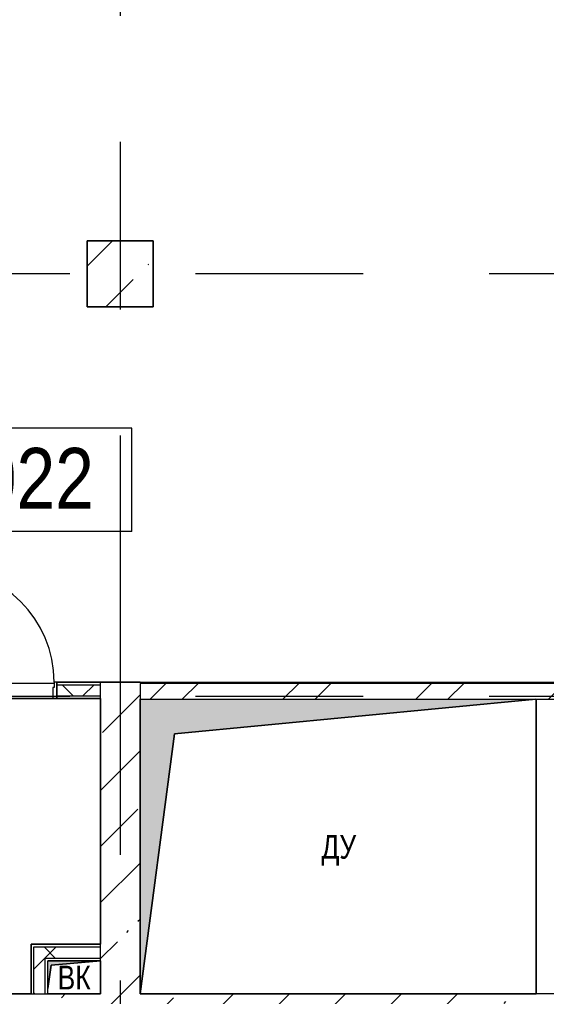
# Model space of a CAD drawing. Header units: millimetres. Extents: x 48966 to 155647, y -43515 to 26217.
# Drawn here: x 122169 to 126158, y 6247 to 13643 of the extents above; entities that cross this region are included whole.
import ezdxf

# ---------------------------------------------------------------- set-up
doc = ezdxf.new("R2010")
doc.units = ezdxf.units.MM
doc.linetypes.add('IMPORT-01 Штриховая _2 мм_', pattern=[600, 400, -200])
doc.linetypes.add('Осевые', pattern=[6350, 1270, -952.5, 3175, -952.5])
for name, color, linetype, lineweight in [('_Разделитель помещений_', 7, 'IMPORT-01 Штриховая _2 мм_', 9), ('Двери', 7, 'Continuous', 9), ('Каркас_Импост', 7, 'Continuous', 9), ('Контуры', 7, 'Continuous', 9), ('Марки помещений', 7, 'Continuous', 9), ('Обобщенные модели', 7, 'Continuous', 9), ('Обобщенные модели-1', 7, 'Continuous', 18), ('Общие ребра', 7, 'Continuous', 9), ('Оси-2', 7, 'Осевые', 9), ('Панель', 7, 'Continuous', 9), ('Перекрытия', 7, 'Continuous', 9), ('Стены-1', 7, 'Continuous', 18), ('Типовые аннотации', 7, 'Continuous', 9), ('Штриховка разреза-1', 7, 'Continuous', 9), ('Элементы узлов', 7, 'Continuous', 9), ('Элементы узлов-1', 7, 'Continuous', 5)]:
    doc.layers.add(name, color=color, linetype=linetype, lineweight=lineweight)
doc.layers.add('Обобщенные модели-2', color=7, linetype='Continuous', lineweight=9, true_color=0xffbc79)
doc.styles.add('Arial', font='Arial.ttf', dxfattribs={"width": 0.8, "height": 180})
doc.styles.add('Arial Narrow_1', font='Arial Narrow.ttf', dxfattribs={"height": 460})
pattern_1 = [(45, (0, 0), (-212.132, 212.132), []), (135, (0, 0), (-212.132, -212.132), [])]
pattern_2 = [(45, (0, 0), (-424.264, 424.264), [600, -100, 20, -100]), (45, (0, 424), (-424.264, 424.264), [])]

# ---------------------------------------------------------------- blocks, each defined once
blk = doc.blocks.new('Обобщенные модели 2 - Обобщенные модели 2-1035725-План 5-го этажа на отм_ _12_600')
at = {"layer": 'Обобщенные модели'}
h = blk.add_hatch(dxfattribs=at)
h.set_pattern_fill('FP_1', color=256, style=0, pattern_type=2)
h.set_pattern_definition([(45, (0, 0), (168.3798, 617.3926), [793.75, -158.75, 6.706, -152.044])])
h.paths.add_polyline_path([(123181.6, 11467.1), (123181.6, 11967.1), (122681.6, 11967.1), (122681.6, 11467.1)], flags=0)
at = {"layer": 'Обобщенные модели-1'}
for p, q in [((123181.6, 11967.1), (122681.6, 11967.1)), ((122681.6, 11967.1), (122681.6, 11467.1)), ((123181.6, 11467.1), (123181.6, 11967.1)), ((122681.6, 11467.1), (123181.6, 11467.1))]:
    blk.add_line(p, q, dxfattribs=at)
blk = doc.blocks.new('Обвязочная балка 1 - Обвязочная балка 1-1451838-План 5-го этажа на отм_ _12_600')
at = {"layer": 'Обобщенные модели'}
for radius, start in [(12629, 360), (12599.1, 0)]:
    blk.add_arc((116781.7, 11567.1), radius, start, 90, dxfattribs=at)
at = {"layer": 'Обобщенные модели-1'}
for radius, start in [(12639.9, 360), (12635.9, 0), (12593.9, 360), (12589.9, 0)]:
    blk.add_arc((116781.7, 11567.1), radius, start, 90, dxfattribs=at)
blk = doc.blocks.new('170_ОтверстиеПрямоугольноеВертикальное - 170_ОтверстиеПрямоугольноеВертикальное-5689254-План 5-го этажа на отм_ _12_600')
at = {"layer": 'Обобщенные модели'}
for p, q in [((-1500, -1115), (-1500, 1115)), ((1500, 1114.7), (1500, -1115)), ((1500, -1115), (-1500, -1115))]:
    blk.add_line(p, q, dxfattribs=at)
blk = doc.blocks.new('170_ОтверстиеПрямоугольноеВертикальное - 170_ОтверстиеПрямоугольноеВертикальное-5689284-План 5-го этажа на отм_ _12_600')
at = {"layer": 'Обобщенные модели'}
for p, q in [((-196.8, 124.9), (202.8, 124.9)), ((202.8, 124.9), (202.8, -124.9)), ((202.8, -124.9), (-202.8, -124.9))]:
    blk.add_line(p, q, dxfattribs=at)
blk = doc.blocks.new('Дверь - Однопольная - ДВ11_21х9-6240646-План 5-го этажа на отм_ _12_600')
at = {"layer": 'Двери'}
for p, q in [((-389, 920.5), (-429, 920.5)), ((-429, 920.5), (-429, 62.5)), ((-389, 62.5), (-389, 920.5)), ((-429, 62.5), (-389, 62.5))]:
    blk.add_line(p, q, dxfattribs=at)
blk.add_arc((-429, 62.5), 858, 360, 90, dxfattribs=at)
at = {"layer": 'Каркас_Импост'}
for p, q in [((-430, 62.5), (-450, 62.5)), ((-450, 62.5), (-450, -62.5)), ((-430, 22.5), (-430, 62.5)), ((-420, 22.5), (-430, 22.5)), ((-420, -62.5), (-420, 22.5)), ((430, 22.5), (420, 22.5)), ((420, 22.5), (420, -62.5)), ((450, 62.5), (430, 62.5)), ((430, 62.5), (430, 22.5)), ((450, -62.5), (450, 62.5)), ((-450, -62.5), (-420, -62.5)), ((420, -62.5), (450, -62.5))]:
    blk.add_line(p, q, dxfattribs=at)
at = {"layer": 'Панель'}
for p, q in [((-429, 920.5), (-389, 920.5)), ((-429, 62.5), (-429, 920.5)), ((-389, 920.5), (-389, 62.5)), ((-389, 62.5), (-429, 62.5))]:
    blk.add_line(p, q, dxfattribs=at)
blk = doc.blocks.new('Марка помещения_Р - Марка помещения-4575829-План 5-го этажа на отм_ _12_600')
at = {"layer": 'Марки помещений'}
for p, q in [((-4.79375, -1.95625), (-4.79375, 1.95625)), ((4.79375, 1.95625), (-4.79375, 1.95625)), ((4.79375, -1.95625), (4.79375, 1.95625)), ((4.79375, -1.95625), (-4.79375, -1.95625))]:
    blk.add_line(p, q, dxfattribs=at)

msp = doc.modelspace()

# ---------------------------------------------------------------- hatches: boundary and pattern name
at = {"layer": 'Штриховка разреза-1'}
h = msp.add_hatch(dxfattribs=at)
h.set_pattern_fill('FP_3', color=256, style=0, pattern_type=2)
h.set_pattern_definition(pattern_1)
h.paths.add_polyline_path([(122781.6, 8522.1), (122781.6, 8607.1), (122451.8, 8607.1), (122451.8, 8522.1)], flags=0)
h.paths.add_polyline_path([(119457, 8522.1), (119457, 8607.1), (117561.6, 8607.1), (117561.6, 8522.1), (119357, 8522.1)], flags=0)
h.paths.add_polyline_path([(121551.8, 8522.1), (121551.8, 8607.1), (120357, 8607.1), (120357, 8522.1), (121202, 8522.1)], flags=0)
h.paths.add_polyline_path([(116556.5, 8522.1), (116661.6, 8522.1), (116661.6, 8607.1), (116431.6, 8607.1), (116431.6, 8522.1)], flags=0)
h = msp.add_hatch(dxfattribs=at)
h.set_pattern_fill('FP_2', color=256, style=0, pattern_type=2)
h.set_pattern_definition(pattern_2)
h.paths.add_polyline_path([(123081.6, 6267.1), (123081.6, 8627.1), (122781.6, 8627.1), (122781.6, 6267.1)], flags=0)
h = msp.add_hatch(dxfattribs=at)
h.set_pattern_fill('FP_4', color=256, style=0, pattern_type=2)
h.set_pattern_definition([(45, (0, 0), (-502.8943, 502.8943), []), (45, (0, 762), (-502.8943, 502.8943), [])])
h.paths.add_polyline_path([(128781.6, 8496.8), (128781.6, 8616.8), (123081.6, 8616.8), (123081.6, 8496.8), (128217.5, 8496.8)], flags=0)
h = msp.add_hatch(dxfattribs=at)
h.set_pattern_fill('FP_3', color=256, style=0, pattern_type=2)
h.set_pattern_definition(pattern_1)
h.paths.add_polyline_path([(122781.6, 6537.1), (122781.6, 6622.1), (122277, 6622.1), (122277, 6537.1), (122387, 6537.1)], flags=0)
h = msp.add_hatch(dxfattribs=at)
h.set_pattern_fill('FP_3', color=256, style=0, pattern_type=2)
h.set_pattern_definition(pattern_1)
h.paths.add_polyline_path([(122362, 6267.1), (122362, 6537.1), (122277, 6537.1), (122277, 6267.1)], flags=0)
h = msp.add_hatch(dxfattribs=at)
h.set_pattern_fill('FP_2', color=256, style=0, pattern_type=2)
h.set_pattern_definition(pattern_2)
h.paths.add_polyline_path([(128217.5, 5967.1), (128781.6, 5967.1), (128781.6, 6267.1), (112591.6, 6267.1), (112591.6, 5967.1), (124885.8, 5967.1)], flags=0)
h.paths.add_polyline_path([(111558.9, 5967.1), (111691.6, 5967.1), (111691.6, 6267.1), (110231.6, 6267.1), (110231.6, 5967.1), (110481.6, 5967.1)], flags=0)
at = {"layer": 'Элементы узлов-1'}
for points in [[(123081.6, 6267.1), (123343.1, 8235.6), (126078.3, 8496.8), (123081.6, 8496.8), (123081.6, 6517.1)], [(122382, 6306.8), (122408.8, 6484.2), (122781.6, 6517), (122382, 6517), (122382, 6511)]]:
    msp.add_hatch(color=256, dxfattribs=at).paths.add_polyline_path(points, flags=0)

# ---------------------------------------------------------------- linework, layer by layer
at = {"layer": '_Разделитель помещений_'}
for p, q in [((122431.8, 8616.8), (121571.8, 8616.8)), ((128781.3, 8616.8), (123081.6, 8616.8))]:
    msp.add_line(p, q, dxfattribs=at)
at = {"layer": 'Контуры'}
for p, q in [((122781.6, 6267.1), (122781.6, 6517.1)), ((122382, 6267.1), (122781.6, 6267.1))]:
    msp.add_line(p, q, dxfattribs=at)
at = {"layer": 'Обобщенные модели-2'}
for p, q in [((123081.6, 8497), (123081.6, 6267.1)), ((122781.6, 6517), (122382, 6517)), ((122781.6, 6267.1), (122781.6, 6517)), ((122382, 6267.1), (122781.6, 6267.1)), ((123081.6, 6267.1), (125961.6, 6267.1))]:
    msp.add_line(p, q, dxfattribs=at)
at = {"layer": 'Общие ребра'}
for p, q in [((122781.6, 8627.1), (122451.8, 8627.1)), ((122451.8, 8607.1), (122781.6, 8607.1)), ((122781.6, 8607.1), (122781.6, 8627.1)), ((123081.6, 8627.1), (122781.6, 8627.1)), ((122781.6, 8522.1), (122781.6, 8607.1)), ((123081.6, 8621.8), (123081.6, 8627.1)), ((123081.6, 8616.8), (123081.6, 8496.8)), ((122451.8, 8522.1), (122781.6, 8522.1)), ((122781.6, 8502.1), (122781.6, 8522.1)), ((122451.8, 8502.1), (122779.6, 8502.1)), ((122277, 6622.1), (122781.6, 6622.1)), ((122277, 6537.1), (122277, 6622.1)), ((122781.6, 6622.1), (122781.6, 6642.1)), ((122781.6, 6537.1), (122781.6, 6622.1)), ((122277, 6517.1), (122277, 6537.1)), ((122277, 6267.1), (122277, 6517.1)), ((122362, 6537.1), (122781.6, 6537.1)), ((122362, 6517.1), (122362, 6537.1)), ((122362, 6267.1), (122362, 6517.1)), ((122781.6, 6517.1), (122781.6, 6537.1)), ((122257, 6267.1), (122277, 6267.1)), ((122277, 6267.1), (122362, 6267.1)), ((122362, 6267.1), (122382, 6267.1))]:
    msp.add_line(p, q, dxfattribs=at)
at = {"layer": 'Оси-2'}
for p, q in [((122931.6, 25417.1), (122931.6, -41737.8)), ((150171.6, 11717.1), (50565.6, 11717.1)), ((150171.6, 8517.1), (50565.6, 8517.1))]:
    msp.add_line(p, q, dxfattribs=at)
at = {"layer": 'Перекрытия'}
for p, q in [((122681.6, 11467.1), (122681.6, 11967.1)), ((122681.6, 11967.1), (123181.6, 11967.1)), ((123181.6, 11967.1), (123181.6, 11467.1)), ((123181.6, 11467.1), (122681.6, 11467.1)), ((122451.8, 8502.1), (122451.8, 8627.1)), ((122451.8, 8627.1), (128781.6, 8627.1)), ((122781.6, 8502.1), (121222, 8502.1)), ((121554, 8502.1), (122451.8, 8502.1)), ((122781.6, 6642.1), (122781.6, 8502.1)), ((122257, 6267.1), (122257, 6642.1)), ((122257, 6642.1), (122781.6, 6642.1)), ((122382, 6517.1), (122781.6, 6517.1)), ((121222, 6267.1), (122257, 6267.1)), ((122781.6, 6267.1), (122382, 6267.1))]:
    msp.add_line(p, q, dxfattribs=at)
at = {"layer": 'Стены-1'}
for p, q in [((122451.8, 8627.1), (122451.8, 8502.1)), ((128781.6, 8616.8), (123081.6, 8616.8)), ((122779.6, 8502.1), (122781.6, 8502.1)), ((122781.6, 8502.1), (122781.6, 6642.1)), ((123081.6, 8496.8), (128781.6, 8496.8)), ((123081.6, 6267.1), (123081.6, 8496.8)), ((122781.6, 6642.1), (122257, 6642.1)), ((122257, 6642.1), (122257, 6622.1)), ((122257, 6622.1), (122257, 6517.1)), ((122257, 6517.1), (122257, 6267.1)), ((122382, 6517.1), (122781.6, 6517.1)), ((122382, 6267.1), (122382, 6517.1)), ((122781.6, 6517.1), (122781.6, 6267.1)), ((122257, 6267.1), (121222, 6267.1)), ((122781.6, 6267.1), (122382, 6267.1)), ((126303.7, 6267.1), (123081.6, 6267.1))]:
    msp.add_line(p, q, dxfattribs=at)
at = {"layer": 'Элементы узлов'}
for p, q in [((123081.6, 8497.1), (123081.6, 6267.1)), ((126078.3, 8496.8), (123343.1, 8235.6)), ((123343.1, 8235.6), (126078.3, 8496.8)), ((126081.6, 6267.1), (126081.6, 8496.8)), ((123343.1, 8235.6), (123081.6, 6267.1)), ((123081.6, 6267.1), (123343.1, 8235.6)), ((122781.6, 6517), (122382, 6517)), ((122781.6, 6517), (122408.8, 6484.2)), ((122408.8, 6484.2), (122781.6, 6517)), ((122781.6, 6267.1), (122781.6, 6517)), ((122408.8, 6484.2), (122382, 6306.8)), ((122382, 6306.8), (122408.8, 6484.2)), ((122376, 6267.1), (122781.6, 6267.1)), ((123081.6, 6267.1), (126081.6, 6267.1))]:
    msp.add_line(p, q, dxfattribs=at)

# ---------------------------------------------------------------- block references
at = {"layer": 'Двери'}
msp.add_blockref('Дверь - Однопольная - ДВ11_21х9-6240646-План 5-го этажа на отм_ _12_600', (122001.8, 8564.6), dxfattribs=at)
at = {"layer": 'Марки помещений', "xscale": 199.9999999999999, "yscale": 199.9999999999999, "zscale": 199.9999999999999}
msp.add_blockref('Марка помещения_Р - Марка помещения-4575829-План 5-го этажа на отм_ _12_600', (122061.1, 10157.6), dxfattribs=at)
at = {"layer": 'Обобщенные модели'}
for name in ['Обвязочная балка 1 - Обвязочная балка 1-1451838-План 5-го этажа на отм_ _12_600', 'Обобщенные модели 2 - Обобщенные модели 2-1035725-План 5-го этажа на отм_ _12_600']:
    msp.add_blockref(name, (0, 0), dxfattribs=at)
at = {"layer": 'Элементы узлов'}
for name, p in [('170_ОтверстиеПрямоугольноеВертикальное - 170_ОтверстиеПрямоугольноеВертикальное-5689254-План 5-го этажа на отм_ _12_600', (124581.6, 7382.1)), ('170_ОтверстиеПрямоугольноеВертикальное - 170_ОтверстиеПрямоугольноеВертикальное-5689284-План 5-го этажа на отм_ _12_600', (122578.8, 6392.1))]:
    msp.add_blockref(name, p, dxfattribs=at)

# ---------------------------------------------------------------- texts
at = {"layer": 'Марки помещений', "insert": (121413.2, 10399.4), "char_height": 460, "width": 1587.341, "attachment_point": 1, "style": 'Arial Narrow_1'}
msp.add_mtext('5.022', dxfattribs=at)
at = {"layer": 'Типовые аннотации', "char_height": 180, "attachment_point": 1, "style": 'Arial'}
for s, insert, width in [('ДУ', (124453.8, 7470.1), 320.675), ('ВК', (122456.6, 6480.1), 307.848)]:
    msp.add_mtext(s, dxfattribs=dict(at, insert=insert, width=width))

doc.saveas('drawing.dxf')
